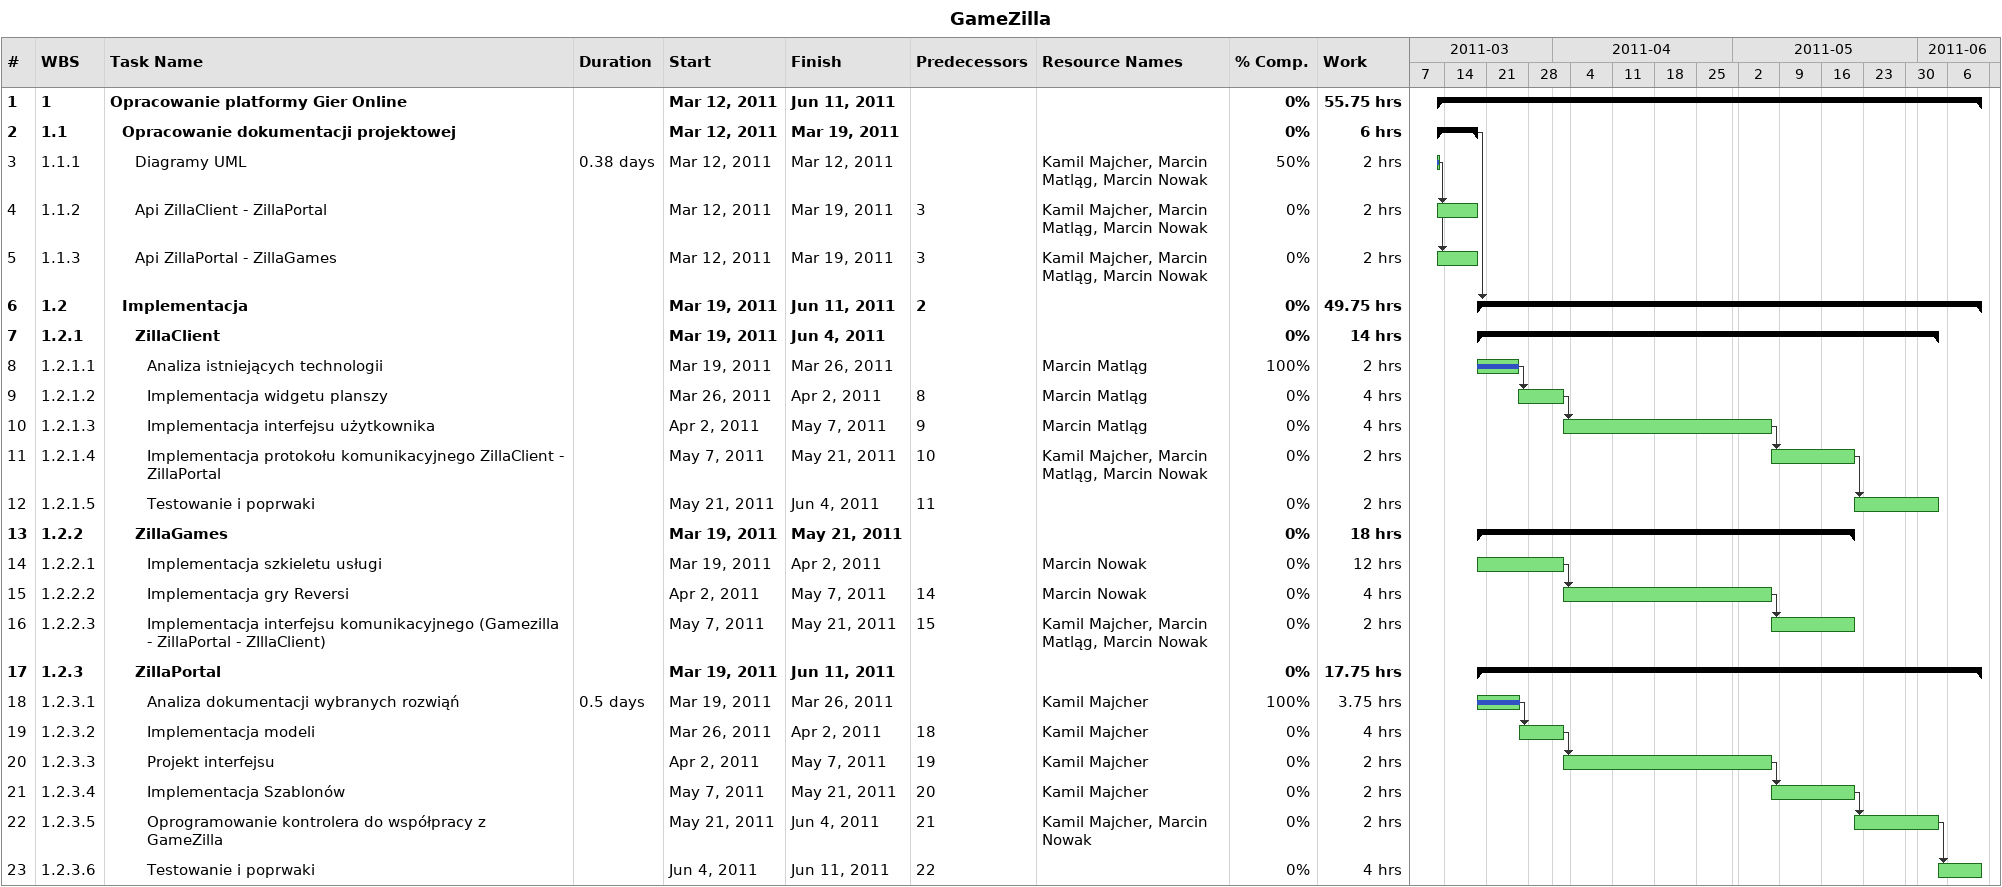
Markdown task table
GameZilla

| ID | WBS | Task | Duration | Start | Finish | Predecessors | Resources | % complete | Work (h) |
|---|---|---|---|---|---|---|---|---|---|
| 1 | 1 | **Opracowanie platformy Gier Online** |  | 2011-03-12 | 2011-06-11 |  |  | 0 | 55.75 |
| 2 | 1.1 | **Opracowanie dokumentacji projektowej** |  | 2011-03-12 | 2011-03-19 |  |  | 0 | 6 |
| 3 | 1.1.1 | Diagramy UML | 0.38d | 2011-03-12 | 2011-03-12 |  | Kamil Majcher, Marcin Matląg, Marcin Nowak | 50 | 2 |
| 4 | 1.1.2 | Api ZillaClient - ZillaPortal |  | 2011-03-12 | 2011-03-19 | 3 | Kamil Majcher, Marcin Matląg, Marcin Nowak | 0 | 2 |
| 5 | 1.1.3 | Api ZillaPortal - ZillaGames |  | 2011-03-12 | 2011-03-19 | 3 | Kamil Majcher, Marcin Matląg, Marcin Nowak | 0 | 2 |
| 6 | 1.2 | **Implementacja** |  | 2011-03-19 | 2011-06-11 | 2 |  | 0 | 49.75 |
| 7 | 1.2.1 | **ZillaClient** |  | 2011-03-19 | 2011-06-04 |  |  | 0 | 14 |
| 8 | 1.2.1.1 | Analiza istniejących technologii |  | 2011-03-19 | 2011-03-26 |  | Marcin Matląg | 100 | 2 |
| 9 | 1.2.1.2 | Implementacja widgetu planszy |  | 2011-03-26 | 2011-04-02 | 8 | Marcin Matląg | 0 | 4 |
| 10 | 1.2.1.3 | Implementacja interfejsu użytkownika |  | 2011-04-02 | 2011-05-07 | 9 | Marcin Matląg | 0 | 4 |
| 11 | 1.2.1.4 | Implementacja protokołu komunikacyjnego ZillaClient - ZillaPortal |  | 2011-05-07 | 2011-05-21 | 10 | Kamil Majcher, Marcin Matląg, Marcin Nowak | 0 | 2 |
| 12 | 1.2.1.5 | Testowanie i poprwaki |  | 2011-05-21 | 2011-06-04 | 11 |  | 0 | 2 |
| 13 | 1.2.2 | **ZillaGames** |  | 2011-03-19 | 2011-05-21 |  |  | 0 | 18 |
| 14 | 1.2.2.1 | Implementacja szkieletu usługi |  | 2011-03-19 | 2011-04-02 |  | Marcin Nowak | 0 | 12 |
| 15 | 1.2.2.2 | Implementacja gry Reversi |  | 2011-04-02 | 2011-05-07 | 14 | Marcin Nowak | 0 | 4 |
| 16 | 1.2.2.3 | Implementacja interfejsu komunikacyjnego (Gamezilla - ZillaPortal - ZIllaClient) |  | 2011-05-07 | 2011-05-21 | 15 | Kamil Majcher, Marcin Matląg, Marcin Nowak | 0 | 2 |
| 17 | 1.2.3 | **ZillaPortal** |  | 2011-03-19 | 2011-06-11 |  |  | 0 | 17.75 |
| 18 | 1.2.3.1 | Analiza dokumentacji wybranych rozwiąń | 0.5d | 2011-03-19 | 2011-03-26 |  | Kamil Majcher | 100 | 3.75 |
| 19 | 1.2.3.2 | Implementacja modeli |  | 2011-03-26 | 2011-04-02 | 18 | Kamil Majcher | 0 | 4 |
| 20 | 1.2.3.3 | Projekt interfejsu |  | 2011-04-02 | 2011-05-07 | 19 | Kamil Majcher | 0 | 2 |
| 21 | 1.2.3.4 | Implementacja Szablonów |  | 2011-05-07 | 2011-05-21 | 20 | Kamil Majcher | 0 | 2 |
| 22 | 1.2.3.5 | Oprogramowanie kontrolera do współpracy z GameZilla |  | 2011-05-21 | 2011-06-04 | 21 | Kamil Majcher, Marcin Nowak | 0 | 2 |
| 23 | 1.2.3.6 | Testowanie i poprwaki |  | 2011-06-04 | 2011-06-11 | 22 |  | 0 | 4 |
